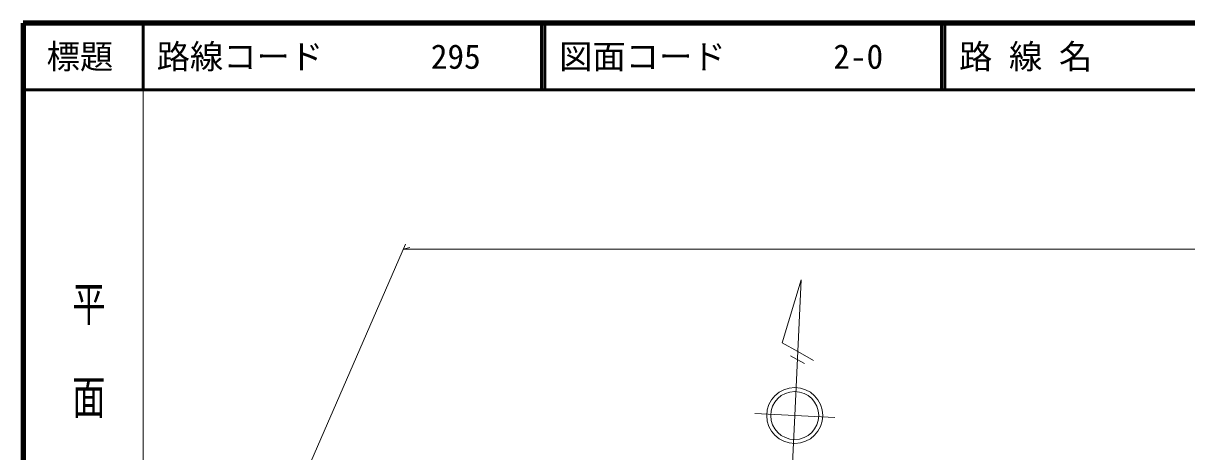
# Model space of a CAD drawing. Units: millimetres, scale not verified. Extents: x 40000 to 680000, y 20000 to 380000.
# Drawn here: x 40000 to 214537, y 315685 to 380000 of the extents above; entities that cross this region are included whole.
import ezdxf
from ezdxf.enums import TextEntityAlignment as Align

# ---------------------------------------------------------------- set-up
doc = ezdxf.new("R2010")
doc.units = ezdxf.units.MM
doc.header["$LTSCALE"] = 1000
for name, color, linetype, lineweight in [('M-BMK-SRVR', 3, 'Continuous', 13), ('M-STR-HTXT', 7, 'Continuous', 13), ('M-TTL', 2, 'Continuous', 140), ('M-TTL-BAND', 7, 'Continuous', 13), ('M-TTL-LINE', 7, 'Continuous', 50)]:
    doc.layers.add(name, color=color, linetype=linetype, lineweight=lineweight)
doc.layers.add('M-TTL-TXT', color=7, linetype='Continuous')
doc.styles.add('@ＭＳ ゴシック', font='')
doc.styles.add('ＭＳ ゴシック', font='')
doc.styles.get('@ＭＳ ゴシック').set_extended_font_data('@MS Gothic')
doc.styles.get('ＭＳ ゴシック').set_extended_font_data('MS Gothic')

msp = doc.modelspace()

# ---------------------------------------------------------------- linework, layer by layer
at = {"layer": 'M-BMK-SRVR'}
for p, q in [((77014, 300111), (97337, 346856)), ((155730, 321121), (156702, 341498)), ((157177, 328924), (155084, 330098)), ((155730, 321121), (149737, 321407)), ((155273, 311532), (155730, 321121)), ((155730, 321121), (161723, 320835))]:
    msp.add_line(p, q, dxfattribs=at)
msp.add_lwpolyline([(156702, 341498), (153847, 332023), (156187, 330710), (158528, 329397)], dxfattribs=at)
for radius in [4200, 3600]:
    msp.add_circle((155730, 321121), radius, dxfattribs=at)
at = {"layer": 'M-STR-HTXT'}
for q in [(97999, 346358), (474892, 346078)]:
    msp.add_line((96999, 346078), q, dxfattribs=at)
at = {"layer": 'M-TTL'}
for p, q in [((40000, 380000), (40000, 20000)), ((680000, 380000), (40000, 380000))]:
    msp.add_line(p, q, dxfattribs=at)
at = {"layer": 'M-TTL-BAND'}
msp.add_line((58000, 370000), (58000, 20000), dxfattribs=at)
at = {"layer": 'M-TTL-LINE'}
for p, q in [((58000, 380000), (58000, 370000)), ((117750, 380000), (117750, 370000)), ((118250, 380000), (118250, 370000)), ((177750, 380000), (177750, 370000)), ((178250, 380000), (178250, 370000)), ((40000, 370000), (680000, 370000))]:
    msp.add_line(p, q, dxfattribs=at)

# ---------------------------------------------------------------- texts
at = {"layer": 'M-TTL-BAND', "style": '@ＭＳ ゴシック', "width": 1.4}
msp.add_text('平  面  図', height=3666, rotation=270, dxfattribs=at).set_placement((49777, 306475), align=Align.MIDDLE_RIGHT)
at = {"layer": 'M-TTL-TXT', "style": 'ＭＳ ゴシック'}
msp.add_text('標題', height=3666, dxfattribs=at).set_placement((48500, 375000), align=Align.MIDDLE_CENTER)
for s, p in [('路線コード', (60000, 375000)), ('図面コード', (120380, 375000)), ('路 線 名', (180380, 375000)), ('295', (101142, 375000)), ('2-0', (161521, 375000))]:
    msp.add_text(s, height=3666, dxfattribs=at).set_placement(p, align=Align.MIDDLE_LEFT)

doc.saveas('drawing.dxf')
